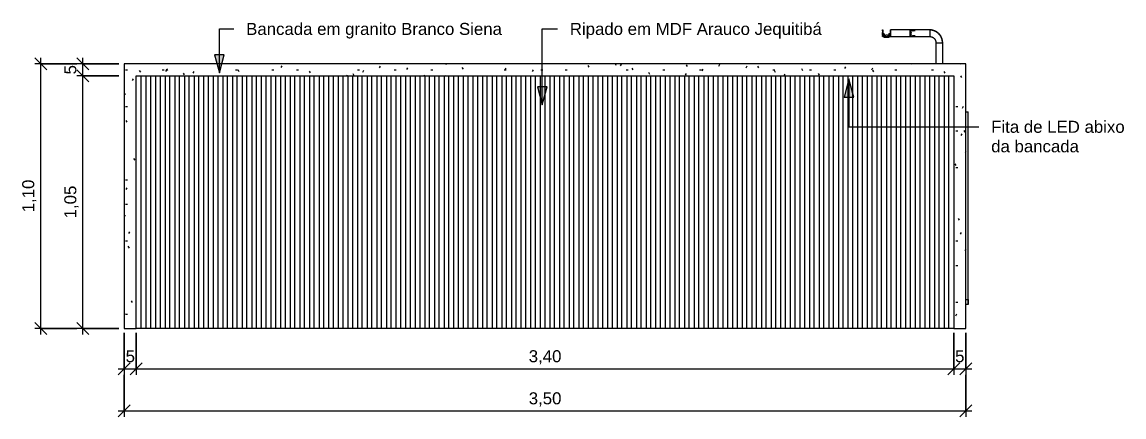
# Model space of a CAD drawing. Header units: millimetres. Extents: x -7702 to 17735, y -16958 to 1800.
# Drawn here: x 8481 to 13064, y -168 to 1473 of the extents above; entities that cross this region are included whole.
import ezdxf

# ---------------------------------------------------------------- set-up
doc = ezdxf.new("R2010")
doc.units = ezdxf.units.MM
for name, color, linetype, lineweight in [('A-ANNO-DIMS', 211, 'Continuous', 9), ('A-ANNO-DIMS-25', 211, 'Continuous', 9), ('G-ANNO-TEXT', 231, 'Continuous', 9), ('G-IMPT', 8, 'Continuous', 9), ('I-FURN', 30, 'Continuous', 9)]:
    doc.layers.add(name, color=color, linetype=linetype, lineweight=lineweight)
doc.styles.add('@Arial Unicode MS', font='ARIALUNI.TTF', dxfattribs={"height": 50})
doc.styles.add('Arial', font='arial.ttf', dxfattribs={"height": 50})
doc.dimstyles.new('CRT_-__Metros_-_Linha_de_chamada_3_5_mm', dxfattribs={"dimscale": 304.8, "dimtxt": 50.292243, "dimasz": 0.164042, "dimexe": 0.082021, "dimexo": 0.0625, "dimgap": 0.04101, "dimtad": 1, "dimdec": 0, "dimlfac": 0.1, "dimdsep": 46, "dimtxsty": '@Arial Unicode MS', "dimblk1": 'OBLIQUE', "dimblk2": 'OBLIQUE', "dimsah": 1, "dimcen": 0.09, "dimdle": 0.082021, "dimazin": 0, "dimtfac": 1, "dimtdec": 4, "dimtix": 1, "dimtmove": 0, "dimatfit": 3, "dimfxl": 0.492126, "dimfxlon": 1, "dimtvp": 1, "dimtolj": 1, "dimtzin": 0, "dimarcsym": 2})
doc.dimstyles.new('CRT_-__Metros_-_Linha_de_chamada_3_5_mm_1', dxfattribs={"dimscale": 304.8, "dimtxt": 50.292243, "dimasz": 0.164042, "dimexe": 0.082021, "dimexo": 0.0625, "dimgap": 0.04101, "dimtad": 1, "dimlfac": 0.001, "dimrnd": 0.01, "dimzin": 0, "dimdsep": 46, "dimtxsty": '@Arial Unicode MS', "dimblk1": 'OBLIQUE', "dimblk2": 'OBLIQUE', "dimsah": 1, "dimcen": 0.09, "dimdle": 0.082021, "dimazin": 0, "dimtfac": 1, "dimtdec": 4, "dimtix": 1, "dimtmove": 0, "dimatfit": 3, "dimfxl": 0.492126, "dimfxlon": 1, "dimtvp": 1, "dimtolj": 1, "dimtzin": 0, "dimarcsym": 2})

# ---------------------------------------------------------------- blocks, each defined once
blk = doc.blocks.new('DIMBLOCK55-VISTA EXTERNA BANCADA COZINHA')
at = {"layer": 'A-ANNO-DIMS-25'}
for p, q in [((8906, 182), (8906, 7)), ((8906, 32), (8906, 182)), ((8956, 182), (8956, 7)), ((8956, 32), (8956, 182)), ((8881, 32), (8956, 32))]:
    blk.add_line(p, q, dxfattribs=at)
at = {"layer": 'A-ANNO-DIMS-25', "lineweight": 18}
for p, q in [((8906, 32), (8931, 57)), ((8956, 32), (8981, 57)), ((8906, 32), (8881, 7)), ((8956, 32), (8931, 7))]:
    blk.add_line(p, q, dxfattribs=at)
at = {"layer": 'A-ANNO-DIMS-25', "color": 0, "insert": (8911.6, 109.4), "char_height": 50, "width": 46.468, "attachment_point": 1, "line_spacing_factor": 1.117605, "style": '@Arial Unicode MS'}
blk.add_mtext('5', dxfattribs=at)
blk = doc.blocks.new('_Oblique')
at = {"color": 0, "linetype": 'ByBlock', "lineweight": -2}
blk.add_line((-0.5, -0.5), (0.5, 0.5), dxfattribs=at)
blk = doc.blocks.new('DIMBLOCK56-VISTA EXTERNA BANCADA COZINHA')
at = {"layer": 'A-ANNO-DIMS-25'}
for p, q in [((8956, 182), (8956, 7)), ((8956, 32), (8956, 182)), ((12356, 182), (12356, 7)), ((12356, 32), (12356, 182)), ((8956, 32), (12356, 32))]:
    blk.add_line(p, q, dxfattribs=at)
at = {"layer": 'A-ANNO-DIMS-25', "lineweight": 18}
for p, q in [((8956, 32), (8981, 57)), ((12356, 32), (12381, 57)), ((8956, 32), (8931, 7)), ((12356, 32), (12331, 7))]:
    blk.add_line(p, q, dxfattribs=at)
at = {"layer": 'A-ANNO-DIMS-25', "color": 0, "insert": (10588.3, 109.4), "char_height": 50, "width": 162.337, "attachment_point": 1, "line_spacing_factor": 1.117605, "style": '@Arial Unicode MS'}
blk.add_mtext('3,40', dxfattribs=at)
blk = doc.blocks.new('DIMBLOCK57-VISTA EXTERNA BANCADA COZINHA')
at = {"layer": 'A-ANNO-DIMS-25'}
for p, q in [((12356, 182), (12356, 7)), ((12356, 32), (12356, 182)), ((12406, 182), (12406, 7)), ((12406, 32), (12406, 182)), ((12356, 32), (12431, 32))]:
    blk.add_line(p, q, dxfattribs=at)
at = {"layer": 'A-ANNO-DIMS-25', "lineweight": 18}
for p, q in [((12356, 32), (12381, 57)), ((12406, 32), (12431, 57)), ((12356, 32), (12331, 7)), ((12406, 32), (12381, 7))]:
    blk.add_line(p, q, dxfattribs=at)
at = {"layer": 'A-ANNO-DIMS-25', "color": 0, "insert": (12361.6, 109.4), "char_height": 50, "width": 46.468, "attachment_point": 1, "line_spacing_factor": 1.117605, "style": '@Arial Unicode MS'}
blk.add_mtext('5', dxfattribs=at)
blk = doc.blocks.new('DIMBLOCK58-VISTA EXTERNA BANCADA COZINHA')
at = {"layer": 'A-ANNO-DIMS-25', "lineweight": 18}
for p, q in [((8733.9, 1250), (8708.9, 1275)), ((8733.9, 1250), (8758.9, 1225)), ((8733.9, 200), (8708.9, 225)), ((8733.9, 200), (8758.9, 175))]:
    blk.add_line(p, q, dxfattribs=at)
at = {"layer": 'A-ANNO-DIMS-25'}
for p, q in [((8883.9, 1250), (8708.9, 1250)), ((8733.9, 175), (8733.9, 1250)), ((8733.9, 1250), (8883.9, 1250)), ((8883.9, 200), (8708.9, 200)), ((8733.9, 200), (8883.9, 200))]:
    blk.add_line(p, q, dxfattribs=at)
at = {"layer": 'A-ANNO-DIMS-25', "color": 0, "insert": (8656.5, 657.4), "char_height": 50, "width": 162.337, "attachment_point": 1, "rotation": 90, "line_spacing_factor": 1.117605, "style": '@Arial Unicode MS'}
blk.add_mtext('1,05', dxfattribs=at)
blk = doc.blocks.new('DIMBLOCK59-VISTA EXTERNA BANCADA COZINHA')
at = {"layer": 'A-ANNO-DIMS-25', "lineweight": 18}
for p, q in [((8733.9, 1300), (8708.9, 1325)), ((8733.9, 1300), (8758.9, 1275)), ((8733.9, 1250), (8708.9, 1275)), ((8733.9, 1250), (8758.9, 1225))]:
    blk.add_line(p, q, dxfattribs=at)
at = {"layer": 'A-ANNO-DIMS-25'}
for p, q in [((8883.9, 1300), (8708.9, 1300)), ((8733.9, 1250), (8733.9, 1325)), ((8733.9, 1300), (8883.9, 1300)), ((8883.9, 1250), (8708.9, 1250)), ((8733.9, 1250), (8883.9, 1250))]:
    blk.add_line(p, q, dxfattribs=at)
at = {"layer": 'A-ANNO-DIMS-25', "color": 0, "insert": (8656.5, 1255.6), "char_height": 50, "width": 46.468, "attachment_point": 1, "rotation": 90, "line_spacing_factor": 1.117605, "style": '@Arial Unicode MS'}
blk.add_mtext('5', dxfattribs=at)
blk = doc.blocks.new('DIMBLOCK60-VISTA EXTERNA BANCADA COZINHA')
at = {"layer": 'A-ANNO-DIMS-25', "lineweight": 18}
for p, q in [((8558.9, 1300), (8533.9, 1325)), ((8558.9, 1300), (8583.9, 1275)), ((8558.9, 200), (8533.9, 225)), ((8558.9, 200), (8583.9, 175))]:
    blk.add_line(p, q, dxfattribs=at)
at = {"layer": 'A-ANNO-DIMS-25'}
for p, q in [((8708.9, 1300), (8533.9, 1300)), ((8558.9, 175), (8558.9, 1325)), ((8558.9, 1300), (8708.9, 1300)), ((8708.9, 200), (8533.9, 200)), ((8558.9, 200), (8708.9, 200))]:
    blk.add_line(p, q, dxfattribs=at)
at = {"layer": 'A-ANNO-DIMS-25', "color": 0, "insert": (8481.5, 682.4), "char_height": 50, "width": 162.337, "attachment_point": 1, "rotation": 90, "line_spacing_factor": 1.117605, "style": '@Arial Unicode MS'}
blk.add_mtext('1,10', dxfattribs=at)
blk = doc.blocks.new('DIMBLOCK61-VISTA EXTERNA BANCADA COZINHA')
at = {"layer": 'A-ANNO-DIMS-25'}
for p, q in [((8906, 7), (8906, -168)), ((8906, -143), (8906, 7)), ((12406, 7), (12406, -168)), ((12406, -143), (12406, 7)), ((8881, -143), (12431, -143))]:
    blk.add_line(p, q, dxfattribs=at)
at = {"layer": 'A-ANNO-DIMS-25', "lineweight": 18}
for p, q in [((8906, -143), (8931, -118)), ((12406, -143), (12431, -118)), ((8906, -143), (8881, -168)), ((12406, -143), (12381, -168))]:
    blk.add_line(p, q, dxfattribs=at)
at = {"layer": 'A-ANNO-DIMS-25', "color": 0, "insert": (10588.3, -65.6), "char_height": 50, "width": 162.337, "attachment_point": 1, "line_spacing_factor": 1.117605, "style": '@Arial Unicode MS'}
blk.add_mtext('3,50', dxfattribs=at)

msp = doc.modelspace()

# ---------------------------------------------------------------- hatches: boundary and pattern name
at = {"layer": 'G-ANNO-TEXT'}
for points in [[(9301.395, 1262.43), (9321.491, 1337.43), (9281.299, 1337.43)], [(10644.63, 1129.264), (10664.727, 1204.264), (10624.534, 1204.264)], [(11919.713, 1236.805), (11899.617, 1161.805), (11939.809, 1161.805)]]:
    msp.add_hatch(color=7, dxfattribs=at).paths.add_polyline_path(points)
at = {"layer": 'I-FURN'}
h = msp.add_hatch(dxfattribs=at)
h.set_pattern_fill('FP_4', color=256, style=0, pattern_type=2)
h.set_pattern_definition([(0, (8554.97, -1011.35), (203.2, 50.8), [8.382, -144.018, 8.382, -144.018, -812.8]), (0, (8554.97, -1011.35), (203.2, 50.8), [-304.8, 8.382, -296.418, 8.382, -144.018, -355.6]), (0, (8554.97, -1011.35), (203.2, 50.8), [-762, 8.382, -93.218, 8.382, -245.618]), (120, (8631.17, -985.95), (-145.5941, 150.57636), [8.382, -144.018, 8.382, -144.018, -812.8]), (120, (8631.17, -985.95), (-145.5941, 150.57636), [-304.8, 8.382, -296.418, 8.382, -144.018, -355.6]), (120, (8631.17, -985.95), (-145.5941, 150.57636), [-762, 8.382, -93.218, 8.382, -245.618]), (240, (8656.57, -884.35), (-57.6059, -201.37636), [8.382, -144.018, 8.382, -144.018, -812.8]), (240, (8656.57, -884.35), (-57.6059, -201.37636), [-304.8, 8.382, -296.418, 8.382, -144.018, -355.6]), (240, (8656.57, -884.35), (-57.6059, -201.37636), [-762, 8.382, -93.218, 8.382, -245.618])])
h.paths.add_polyline_path([(12355.972, 200), (12405.972, 200), (12405.972, 1300), (8905.972, 1300), (8905.972, 200), (8955.972, 200), (8955.972, 1250), (12355.972, 1250), (12355.972, 683.603)])

# ---------------------------------------------------------------- linework, layer by layer
at = {"layer": 'G-ANNO-TEXT', "color": 7}
for p, q in [((9301.395, 1444.808), (9362.188, 1444.808)), ((9301.395, 1262.43), (9301.395, 1444.808)), ((10644.63, 1444.808), (10708.318, 1444.808)), ((10644.63, 1129.264), (10644.63, 1444.808)), ((9321.491, 1337.43), (9281.299, 1337.43)), ((9281.299, 1337.43), (9301.395, 1262.43)), ((9301.395, 1262.43), (9321.491, 1337.43)), ((10664.727, 1204.264), (10624.534, 1204.264)), ((10624.534, 1204.264), (10644.63, 1129.264)), ((10644.63, 1129.264), (10664.727, 1204.264)), ((11919.713, 1236.805), (11899.617, 1161.805)), ((11939.809, 1161.805), (11919.713, 1236.805)), ((11919.713, 1236.805), (11919.713, 1037.937)), ((11899.617, 1161.805), (11939.809, 1161.805)), ((11919.713, 1037.937), (12460.934, 1037.937))]:
    msp.add_line(p, q, dxfattribs=at)
at = {"layer": 'G-IMPT'}
for p, q in [((12059.472, 1436.246), (12059.472, 1440)), ((12059.472, 1440), (12059.472, 1414)), ((12059.472, 1419.717), (12059.472, 1429.464)), ((12059.472, 1429.007), (12059.472, 1429.415)), ((12060.472, 1441), (12060.472, 1436.878)), ((12060.472, 1436.853), (12060.472, 1432.334)), ((12060.472, 1432.298), (12060.472, 1426.98)), ((12060.472, 1426.938), (12060.472, 1421.628)), ((12060.472, 1421.586), (12060.472, 1417.093)), ((12064.472, 1425.1), (12064.472, 1410.6)), ((12065.072, 1426.8), (12065.072, 1425.6)), ((12065.972, 1422.5), (12065.972, 1421.6)), ((12066.572, 1421.6), (12066.572, 1417.8)), ((12086.372, 1417.8), (12086.372, 1421.6)), ((12086.972, 1421.6), (12086.972, 1422.5)), ((12087.872, 1425.6), (12087.872, 1426.8)), ((12088.472, 1410.6), (12088.472, 1425.1)), ((12092.972, 1413), (12092.972, 1441)), ((12174.972, 1441), (12092.972, 1441)), ((12092.972, 1441), (12092.972, 1427)), ((12093.972, 1439.95), (12092.972, 1439.95)), ((12092.972, 1427), (12092.972, 1413)), ((12094.472, 1439.45), (12093.972, 1439.95)), ((12173.472, 1439.45), (12172.972, 1438.95)), ((12174.972, 1439.45), (12173.472, 1439.45)), ((12174.972, 1427), (12174.972, 1441)), ((12178.972, 1441), (12174.972, 1441)), ((12174.972, 1441), (12174.972, 1427)), ((12174.972, 1413), (12174.972, 1427)), ((12174.972, 1427), (12174.972, 1413)), ((12178.972, 1437.701), (12178.972, 1441)), ((12255.972, 1441), (12178.972, 1441)), ((12184.972, 1438.4), (12178.972, 1438.4)), ((12178.972, 1429.538), (12178.972, 1437.319)), ((12178.972, 1429.59), (12178.972, 1428.193)), ((12178.972, 1427), (12178.972, 1428.44)), ((12178.972, 1419.758), (12178.972, 1427)), ((12186.972, 1436), (12184.972, 1436)), ((12187.972, 1437.25), (12186.972, 1436.25)), ((12193.972, 1437.25), (12187.972, 1437.25)), ((12194.972, 1436.25), (12193.972, 1437.25)), ((12255.972, 1441), (12255.972, 1413)), ((12059.472, 1414), (12059.472, 1417.726)), ((12060.472, 1417.057), (12060.472, 1414.064)), ((12060.472, 1414.033), (12060.472, 1413)), ((12060.472, 1413), (12064.272, 1413)), ((12065.357, 1410.6), (12071.676, 1410.6)), ((12067.272, 1416.4), (12067.272, 1410.8)), ((12067.834, 1411.113), (12068.047, 1410.6)), ((12071.676, 1410.6), (12071.676, 1413.6)), ((12071.676, 1413.6), (12076.472, 1413.6)), ((12071.676, 1410.6), (12081.268, 1410.6)), ((12076.472, 1413.6), (12081.268, 1413.6)), ((12081.268, 1413.6), (12081.268, 1410.6)), ((12081.268, 1410.6), (12087.586, 1410.6)), ((12084.897, 1410.6), (12085.109, 1411.113)), ((12085.672, 1410.8), (12085.672, 1416.4)), ((12088.672, 1413), (12092.972, 1413)), ((12092.972, 1414.05), (12093.972, 1414.05)), ((12092.972, 1413), (12174.972, 1413)), ((12093.972, 1414.05), (12094.472, 1414.55)), ((12172.972, 1415.05), (12173.472, 1414.55)), ((12173.472, 1414.55), (12174.972, 1414.55)), ((12174.972, 1413), (12178.972, 1413)), ((12178.972, 1419.81), (12178.972, 1418.523)), ((12178.972, 1413.559), (12178.972, 1418.572)), ((12178.972, 1415.6), (12180.322, 1415.6)), ((12178.972, 1413.762), (12178.972, 1413.445)), ((12178.972, 1413.445), (12186.772, 1413.445)), ((12178.972, 1413), (12178.972, 1413.187)), ((12183.622, 1415.6), (12184.972, 1415.6)), ((12184.972, 1418), (12186.972, 1418)), ((12186.772, 1413.445), (12186.772, 1413)), ((12186.772, 1413), (12255.972, 1413)), ((12186.972, 1417.75), (12187.972, 1416.75)), ((12187.972, 1416.75), (12193.972, 1416.75)), ((12193.972, 1416.75), (12194.972, 1417.75)), ((12281.972, 1387), (12281.972, 1300)), ((12281.972, 1387), (12309.972, 1387)), ((12309.972, 1300), (12309.972, 1387))]:
    msp.add_line(p, q, dxfattribs=at)
at = {"layer": 'G-IMPT', "flags": 128}
for points in [[(12059.472, 1440), (12059.473, 1440.04), (12059.475, 1440.08), (12059.479, 1440.12), (12059.485, 1440.159), (12059.492, 1440.199), (12059.501, 1440.238), (12059.511, 1440.276), (12059.523, 1440.315), (12059.536, 1440.352), (12059.551, 1440.389), (12059.567, 1440.426), (12059.585, 1440.462), (12059.604, 1440.497), (12059.625, 1440.531), (12059.647, 1440.565), (12059.67, 1440.597), (12059.694, 1440.629), (12059.72, 1440.659), (12059.747, 1440.689), (12059.775, 1440.717), (12059.804, 1440.745), (12059.835, 1440.771), (12059.866, 1440.796), (12059.898, 1440.819), (12059.932, 1440.841), (12059.966, 1440.862), (12060.001, 1440.882), (12060.036, 1440.9), (12060.073, 1440.917), (12060.11, 1440.932), (12060.147, 1440.946), (12060.185, 1440.958), (12060.224, 1440.969), (12060.263, 1440.978), (12060.302, 1440.985), (12060.341, 1440.991), (12060.381, 1440.996), (12060.421, 1440.999), (12060.461, 1441), (12060.472, 1441)], [(12059.472, 1438.673), (12059.472, 1438.892), (12059.472, 1439.093), (12059.472, 1439.274), (12059.472, 1439.435), (12059.472, 1439.577), (12059.472, 1439.699), (12059.472, 1439.8), (12059.472, 1439.88), (12059.472, 1439.94), (12059.472, 1439.98), (12059.472, 1439.998), (12059.472, 1440)], [(12059.472, 1440), (12059.472, 1439.986), (12059.472, 1439.952), (12059.472, 1439.897), (12059.472, 1439.822), (12059.472, 1439.726), (12059.472, 1439.609), (12059.472, 1439.473), (12059.472, 1439.316), (12059.472, 1439.14), (12059.472, 1438.944), (12059.472, 1438.729), (12059.472, 1438.496), (12059.472, 1438.244), (12059.472, 1437.974), (12059.472, 1437.687), (12059.472, 1437.382), (12059.472, 1437.061), (12059.472, 1436.724), (12059.472, 1436.371), (12059.472, 1436.003), (12059.472, 1435.621), (12059.472, 1435.225), (12059.472, 1434.815), (12059.472, 1434.394), (12059.472, 1433.96), (12059.472, 1433.516), (12059.472, 1433.061), (12059.472, 1432.596), (12059.472, 1432.122), (12059.472, 1431.64), (12059.472, 1431.151), (12059.472, 1430.655), (12059.472, 1430.153), (12059.472, 1429.646), (12059.472, 1429.135), (12059.472, 1428.621), (12059.472, 1428.104), (12059.472, 1427.585), (12059.472, 1427.065), (12059.472, 1426.545), (12059.472, 1426.026), (12059.472, 1425.508), (12059.472, 1424.993), (12059.472, 1424.481), (12059.472, 1423.973), (12059.472, 1423.47), (12059.472, 1422.972), (12059.472, 1422.481), (12059.472, 1421.997), (12059.472, 1421.522), (12059.472, 1421.055), (12059.472, 1420.597), (12059.472, 1420.15), (12059.472, 1419.713), (12059.472, 1419.289), (12059.472, 1418.876), (12059.472, 1418.477), (12059.472, 1418.091), (12059.472, 1417.72), (12059.472, 1417.363), (12059.472, 1417.022), (12059.472, 1416.697), (12059.472, 1416.388), (12059.472, 1416.096), (12059.472, 1415.822), (12059.472, 1415.565), (12059.472, 1415.327), (12059.472, 1415.108), (12059.472, 1414.907), (12059.472, 1414.726), (12059.472, 1414.565), (12059.472, 1414.423), (12059.472, 1414.301), (12059.472, 1414.2), (12059.472, 1414.12), (12059.472, 1414.06), (12059.472, 1414.02), (12059.472, 1414.002), (12059.472, 1414)], [(12059.472, 1436.28), (12059.472, 1436.637), (12059.472, 1436.978), (12059.472, 1437.303), (12059.472, 1437.612), (12059.472, 1437.904), (12059.472, 1438.178), (12059.472, 1438.435)], [(12059.472, 1420.04), (12059.472, 1420.484), (12059.472, 1420.939), (12059.472, 1421.404), (12059.472, 1421.878), (12059.472, 1422.36), (12059.472, 1422.849), (12059.472, 1423.345), (12059.472, 1423.847), (12059.472, 1424.354), (12059.472, 1424.865), (12059.472, 1425.379), (12059.472, 1425.896), (12059.472, 1426.415), (12059.472, 1426.935), (12059.472, 1427.455), (12059.472, 1427.974), (12059.472, 1428.492), (12059.472, 1428.822)], [(12309.972, 1387), (12309.929, 1389.159), (12309.799, 1391.315), (12309.584, 1393.464), (12309.282, 1395.603), (12308.895, 1397.728), (12308.424, 1399.836), (12307.869, 1401.923), (12307.231, 1403.987), (12306.51, 1406.023), (12305.709, 1408.029), (12304.828, 1410.001), (12303.87, 1411.936), (12302.834, 1413.832), (12301.724, 1415.684), (12300.54, 1417.491), (12299.285, 1419.249), (12297.961, 1420.955), (12296.569, 1422.607), (12295.113, 1424.202), (12293.594, 1425.737), (12292.015, 1427.211), (12290.378, 1428.62), (12288.686, 1429.962), (12286.942, 1431.236), (12285.148, 1432.439), (12283.308, 1433.57), (12281.424, 1434.626), (12279.499, 1435.605), (12277.536, 1436.507), (12275.539, 1437.33), (12273.511, 1438.072), (12271.455, 1438.733), (12269.373, 1439.311), (12267.271, 1439.805), (12265.15, 1440.214), (12263.015, 1440.539), (12260.868, 1440.778), (12258.714, 1440.93), (12256.555, 1440.997), (12255.972, 1441)], [(12308.972, 1387), (12308.93, 1389.119), (12308.802, 1391.235), (12308.591, 1393.345), (12308.295, 1395.444), (12307.915, 1397.529), (12307.453, 1399.598), (12306.908, 1401.647), (12306.281, 1403.672), (12305.574, 1405.671), (12304.788, 1407.639), (12303.924, 1409.575), (12302.983, 1411.474), (12301.966, 1413.335), (12300.876, 1415.153), (12299.715, 1416.926), (12298.483, 1418.651), (12297.183, 1420.326), (12295.818, 1421.947), (12294.388, 1423.513), (12292.897, 1425.02), (12291.347, 1426.466), (12289.741, 1427.849), (12288.08, 1429.167), (12286.368, 1430.417), (12284.608, 1431.598), (12282.802, 1432.707), (12280.952, 1433.744), (12279.063, 1434.705), (12277.137, 1435.591), (12275.177, 1436.398), (12273.186, 1437.127), (12271.168, 1437.775), (12269.125, 1438.342), (12267.062, 1438.827), (12264.98, 1439.229), (12262.884, 1439.547), (12260.777, 1439.782), (12258.663, 1439.932), (12256.544, 1439.997), (12255.972, 1440)], [(12059.472, 1415.515), (12059.472, 1415.756), (12059.472, 1416.026), (12059.472, 1416.313), (12059.472, 1416.618), (12059.472, 1416.939), (12059.472, 1417.276), (12059.472, 1417.629)], [(12059.472, 1414), (12059.472, 1414.014), (12059.472, 1414.048), (12059.472, 1414.103), (12059.472, 1414.178), (12059.472, 1414.274), (12059.472, 1414.391), (12059.472, 1414.527), (12059.472, 1414.684), (12059.472, 1414.86), (12059.472, 1415.056), (12059.472, 1415.271)], [(12060.472, 1413), (12060.432, 1413.001), (12060.392, 1413.003), (12060.352, 1413.007), (12060.313, 1413.013), (12060.273, 1413.02), (12060.234, 1413.029), (12060.196, 1413.039), (12060.157, 1413.051), (12060.12, 1413.064), (12060.082, 1413.079), (12060.046, 1413.095), (12060.01, 1413.113), (12059.975, 1413.132), (12059.941, 1413.153), (12059.907, 1413.175), (12059.875, 1413.198), (12059.843, 1413.222), (12059.813, 1413.248), (12059.783, 1413.275), (12059.755, 1413.303), (12059.727, 1413.333), (12059.701, 1413.363), (12059.676, 1413.394), (12059.653, 1413.426), (12059.63, 1413.46), (12059.609, 1413.494), (12059.59, 1413.529), (12059.572, 1413.564), (12059.555, 1413.601), (12059.54, 1413.638), (12059.526, 1413.675), (12059.514, 1413.713), (12059.503, 1413.752), (12059.494, 1413.791), (12059.486, 1413.83), (12059.48, 1413.87), (12059.476, 1413.909), (12059.473, 1413.949), (12059.472, 1413.989), (12059.472, 1414)], [(12067.472, 1410.6), (12067.464, 1410.6), (12067.456, 1410.601), (12067.448, 1410.601), (12067.44, 1410.603), (12067.432, 1410.604), (12067.424, 1410.606), (12067.417, 1410.608), (12067.409, 1410.61), (12067.401, 1410.613), (12067.394, 1410.616), (12067.387, 1410.619), (12067.38, 1410.623), (12067.373, 1410.626), (12067.366, 1410.631), (12067.359, 1410.635), (12067.352, 1410.64), (12067.346, 1410.644), (12067.34, 1410.65), (12067.334, 1410.655), (12067.328, 1410.661), (12067.323, 1410.667), (12067.318, 1410.673), (12067.313, 1410.679), (12067.308, 1410.685), (12067.304, 1410.692), (12067.299, 1410.699), (12067.296, 1410.706), (12067.292, 1410.713), (12067.289, 1410.72), (12067.285, 1410.728), (12067.283, 1410.735), (12067.28, 1410.743), (12067.278, 1410.75), (12067.276, 1410.758), (12067.275, 1410.766), (12067.274, 1410.774), (12067.273, 1410.782), (12067.272, 1410.79), (12067.272, 1410.798), (12067.272, 1410.8)], [(12067.766, 1410.6), (12067.682, 1410.6), (12067.612, 1410.6), (12067.555, 1410.6), (12067.514, 1410.6), (12067.486, 1410.6), (12067.473, 1410.6), (12067.472, 1410.6)], [(12067.472, 1410.6), (12067.479, 1410.6), (12067.501, 1410.6), (12067.537, 1410.6), (12067.587, 1410.6), (12067.651, 1410.6), (12067.73, 1410.6), (12067.822, 1410.6), (12067.929, 1410.6), (12068.049, 1410.6), (12068.182, 1410.6), (12068.329, 1410.6), (12068.489, 1410.6), (12068.662, 1410.6), (12068.847, 1410.6), (12069.044, 1410.6), (12069.253, 1410.6), (12069.474, 1410.6), (12069.706, 1410.6), (12069.948, 1410.6), (12070.202, 1410.6), (12070.465, 1410.6)], [(12073.891, 1410.6), (12074.238, 1410.6), (12074.589, 1410.6), (12074.942, 1410.6), (12075.298, 1410.6), (12075.656, 1410.6), (12076.015, 1410.6), (12076.375, 1410.6), (12076.421, 1410.6)], [(12076.421, 1410.6), (12076.781, 1410.6), (12077.141, 1410.6), (12077.499, 1410.6), (12077.856, 1410.6), (12078.21, 1410.6), (12078.562, 1410.6), (12078.911, 1410.6)], [(12082.368, 1410.6), (12082.636, 1410.6), (12082.893, 1410.6), (12083.14, 1410.6), (12083.376, 1410.6), (12083.602, 1410.6), (12083.816, 1410.6), (12084.018, 1410.6), (12084.208, 1410.6), (12084.386, 1410.6), (12084.551, 1410.6), (12084.703, 1410.6), (12084.842, 1410.6), (12084.967, 1410.6), (12085.079, 1410.6), (12085.178, 1410.6), (12085.262, 1410.6), (12085.332, 1410.6), (12085.388, 1410.6), (12085.43, 1410.6), (12085.458, 1410.6), (12085.471, 1410.6), (12085.472, 1410.6)], [(12085.472, 1410.6), (12085.465, 1410.6), (12085.443, 1410.6), (12085.407, 1410.6), (12085.357, 1410.6), (12085.293, 1410.6), (12085.214, 1410.6)], [(12085.672, 1410.8), (12085.672, 1410.792), (12085.671, 1410.784), (12085.67, 1410.776), (12085.669, 1410.768), (12085.668, 1410.76), (12085.666, 1410.752), (12085.664, 1410.745), (12085.662, 1410.737), (12085.659, 1410.73), (12085.656, 1410.722), (12085.653, 1410.715), (12085.649, 1410.708), (12085.645, 1410.701), (12085.641, 1410.694), (12085.637, 1410.687), (12085.632, 1410.681), (12085.627, 1410.674), (12085.622, 1410.668), (12085.617, 1410.662), (12085.611, 1410.657), (12085.605, 1410.651), (12085.599, 1410.646), (12085.593, 1410.641), (12085.587, 1410.636), (12085.58, 1410.632), (12085.573, 1410.628), (12085.566, 1410.624), (12085.559, 1410.62), (12085.552, 1410.617), (12085.544, 1410.614), (12085.537, 1410.611), (12085.529, 1410.608), (12085.522, 1410.606), (12085.514, 1410.604), (12085.506, 1410.603), (12085.498, 1410.602), (12085.49, 1410.601), (12085.482, 1410.6), (12085.474, 1410.6), (12085.472, 1410.6)], [(12255.972, 1413), (12257.012, 1412.979), (12258.05, 1412.917), (12259.084, 1412.813), (12260.114, 1412.668), (12261.137, 1412.482), (12262.152, 1412.255), (12263.157, 1411.987), (12264.151, 1411.68), (12265.131, 1411.333), (12266.097, 1410.948), (12267.046, 1410.524), (12267.978, 1410.062), (12268.891, 1409.563), (12269.783, 1409.029), (12270.653, 1408.459), (12271.499, 1407.854), (12272.321, 1407.217), (12273.116, 1406.547), (12273.884, 1405.846), (12274.623, 1405.114), (12275.333, 1404.354), (12276.011, 1403.566), (12276.658, 1402.751), (12277.271, 1401.912), (12277.85, 1401.048), (12278.394, 1400.162), (12278.903, 1399.255), (12279.375, 1398.328), (12279.809, 1397.383), (12280.205, 1396.421), (12280.562, 1395.445), (12280.88, 1394.455), (12281.158, 1393.453), (12281.396, 1392.44), (12281.594, 1391.419), (12281.75, 1390.391), (12281.865, 1389.357), (12281.938, 1388.32), (12281.97, 1387.281), (12281.972, 1387)]]:
    msp.add_lwpolyline(points, dxfattribs=at)
at = {"layer": 'G-IMPT'}
for points, knots in [([(12064.272, 1413), (12064.298, 1413), (12064.422, 1413.1), (12064.756, 1413.403), (12064.977, 1413.606), (12065.103, 1413.718)], [0, 0, 0, 0, 0.055555556, 0.083333333, 0.111111111, 0.111111111, 0.111111111, 0.111111111]), ([(12065.193, 1413.797), (12065.296, 1413.888), (12065.556, 1414.113), (12066.216, 1414.66), (12067.249, 1415.504), (12068.43, 1416.454), (12069.36, 1417.135), (12069.915, 1417.518), (12070.342, 1417.796), (12070.783, 1418.076), (12071.391, 1418.461), (12072.183, 1418.937), (12073.013, 1419.357), (12073.697, 1419.624), (12074.215, 1419.779), (12074.752, 1419.892), (12075.501, 1420.003), (12076.085, 1420.035), (12076.475, 1420.035)], [0.11744426, 0.11744426, 0.11744426, 0.11744426, 0.138888889, 0.166666667, 0.222222222, 0.277777778, 0.305555556, 0.319444444, 0.333333333, 0.347222222, 0.361111111, 0.388888889, 0.416666667, 0.430555556, 0.444444444, 0.458333333, 0.472222222, 0.5, 0.5, 0.5, 0.5]), ([(12076.475, 1420.035), (12076.864, 1420.035), (12077.448, 1420.002), (12078.197, 1419.891), (12078.734, 1419.778), (12079.252, 1419.623), (12079.935, 1419.355), (12080.764, 1418.936), (12081.555, 1418.46), (12082.162, 1418.075), (12082.603, 1417.795), (12083.03, 1417.517), (12083.585, 1417.135), (12084.515, 1416.453), (12085.696, 1415.502), (12086.729, 1414.659), (12087.389, 1414.112), (12087.648, 1413.888), (12087.751, 1413.797)], [0.5, 0.5, 0.5, 0.5, 0.527777778, 0.541666667, 0.555555556, 0.569444444, 0.583333333, 0.611111111, 0.638888889, 0.652777778, 0.666666667, 0.680555556, 0.694444444, 0.722222222, 0.777777778, 0.833333333, 0.861111111, 0.882515795, 0.882515795, 0.882515795, 0.882515795]), ([(12087.841, 1413.718), (12087.968, 1413.605), (12088.188, 1413.403), (12088.522, 1413.1), (12088.645, 1413), (12088.672, 1413)], [0.888888889, 0.888888889, 0.888888889, 0.888888889, 0.916666667, 0.944444444, 1, 1, 1, 1])]:
    msp.add_open_spline(points, degree=3, knots=knots, dxfattribs=at)
at = {"layer": 'I-FURN'}
for p, q in [((8905.972, 1300), (8905.972, 200)), ((12405.972, 1300), (8905.972, 1300)), ((12405.972, 200), (12405.972, 1300)), ((8955.972, 200), (8955.972, 1250)), ((8955.972, 1250), (12355.972, 1250)), ((8975.972, 200), (8975.972, 1250)), ((8995.972, 1250), (8995.972, 200)), ((9015.972, 200), (9015.972, 1250)), ((9035.972, 1250), (9035.972, 200)), ((9055.972, 200), (9055.972, 1250)), ((9075.972, 1250), (9075.972, 200)), ((9095.972, 200), (9095.972, 1250)), ((9115.972, 1250), (9115.972, 200)), ((9135.972, 200), (9135.972, 1250)), ((9155.972, 1250), (9155.972, 200)), ((9175.972, 200), (9175.972, 1250)), ((9195.972, 1250), (9195.972, 200)), ((9215.972, 200), (9215.972, 1250)), ((9235.972, 1250), (9235.972, 200)), ((9255.972, 200), (9255.972, 1250)), ((9275.972, 1250), (9275.972, 200)), ((9295.972, 200), (9295.972, 1250)), ((9315.972, 1250), (9315.972, 200)), ((9335.972, 200), (9335.972, 1250)), ((9355.972, 1250), (9355.972, 200)), ((9375.972, 200), (9375.972, 1250)), ((9395.972, 1250), (9395.972, 200)), ((9415.972, 200), (9415.972, 1250)), ((9435.972, 1250), (9435.972, 200)), ((9455.972, 200), (9455.972, 1250)), ((9475.972, 1250), (9475.972, 200)), ((9495.972, 200), (9495.972, 1250)), ((9515.972, 1250), (9515.972, 200)), ((9535.972, 200), (9535.972, 1250)), ((9555.972, 1250), (9555.972, 200)), ((9575.972, 200), (9575.972, 1250)), ((9595.972, 1250), (9595.972, 200)), ((9615.972, 200), (9615.972, 1250)), ((9635.972, 1250), (9635.972, 200)), ((9655.972, 200), (9655.972, 1250)), ((9675.972, 1250), (9675.972, 200)), ((9695.972, 200), (9695.972, 1250)), ((9715.972, 1250), (9715.972, 200)), ((9735.972, 200), (9735.972, 1250)), ((9755.972, 1250), (9755.972, 200)), ((9775.972, 200), (9775.972, 1250)), ((9795.972, 1250), (9795.972, 200)), ((9815.972, 200), (9815.972, 1250)), ((9835.972, 1250), (9835.972, 200)), ((9855.972, 200), (9855.972, 1250)), ((9875.972, 1250), (9875.972, 200)), ((9895.972, 200), (9895.972, 1250)), ((9915.972, 1250), (9915.972, 200)), ((9935.972, 200), (9935.972, 1250)), ((9955.972, 1250), (9955.972, 200)), ((9975.972, 200), (9975.972, 1250)), ((9995.972, 1250), (9995.972, 200)), ((10015.972, 200), (10015.972, 1250)), ((10035.972, 1250), (10035.972, 200)), ((10055.972, 200), (10055.972, 1250)), ((10075.972, 1250), (10075.972, 200)), ((10095.972, 200), (10095.972, 1250)), ((10115.972, 1250), (10115.972, 200)), ((10135.972, 200), (10135.972, 1250)), ((10155.972, 1250), (10155.972, 200)), ((10175.972, 200), (10175.972, 1250)), ((10195.972, 1250), (10195.972, 200)), ((10215.972, 200), (10215.972, 1250)), ((10235.972, 1250), (10235.972, 200)), ((10255.972, 200), (10255.972, 1250)), ((10275.972, 1250), (10275.972, 200)), ((10295.972, 200), (10295.972, 1250)), ((10315.972, 1250), (10315.972, 200)), ((10335.972, 200), (10335.972, 1250)), ((10355.972, 1250), (10355.972, 200)), ((10375.972, 200), (10375.972, 1250)), ((10395.972, 1250), (10395.972, 200)), ((10415.972, 200), (10415.972, 1250)), ((10435.972, 1250), (10435.972, 200)), ((10455.972, 200), (10455.972, 1250)), ((10475.972, 1250), (10475.972, 200)), ((10495.972, 200), (10495.972, 1250)), ((10515.972, 1250), (10515.972, 200)), ((10535.972, 200), (10535.972, 1250)), ((10555.972, 1250), (10555.972, 200)), ((10575.972, 200), (10575.972, 1250)), ((10595.972, 1250), (10595.972, 200)), ((10615.972, 200), (10615.972, 1250)), ((10635.972, 1250), (10635.972, 200)), ((10655.972, 200), (10655.972, 1250)), ((10675.972, 1250), (10675.972, 200)), ((10695.972, 200), (10695.972, 1250)), ((10715.972, 1250), (10715.972, 200)), ((10735.972, 200), (10735.972, 1250)), ((10755.972, 1250), (10755.972, 200)), ((10775.972, 200), (10775.972, 1250)), ((10795.972, 1250), (10795.972, 200)), ((10815.972, 200), (10815.972, 1250)), ((10835.972, 1250), (10835.972, 200)), ((10855.972, 200), (10855.972, 1250)), ((10875.972, 1250), (10875.972, 200)), ((10895.972, 200), (10895.972, 1250)), ((10915.972, 1250), (10915.972, 200)), ((10935.972, 200), (10935.972, 1250)), ((10955.972, 1250), (10955.972, 200)), ((10975.972, 200), (10975.972, 1250)), ((10995.972, 1250), (10995.972, 200)), ((11015.972, 200), (11015.972, 1250)), ((11035.972, 1250), (11035.972, 200)), ((11055.972, 200), (11055.972, 1250)), ((11075.972, 1250), (11075.972, 200)), ((11095.972, 200), (11095.972, 1250)), ((11115.972, 1250), (11115.972, 200)), ((11135.972, 200), (11135.972, 1250)), ((11155.972, 1250), (11155.972, 200)), ((11175.972, 200), (11175.972, 1250)), ((11195.972, 1250), (11195.972, 200)), ((11215.972, 200), (11215.972, 1250)), ((11235.972, 1250), (11235.972, 200)), ((11255.972, 200), (11255.972, 1250)), ((11275.972, 1250), (11275.972, 200)), ((11295.972, 200), (11295.972, 1250)), ((11315.972, 1250), (11315.972, 200)), ((11335.972, 200), (11335.972, 1250)), ((11355.972, 1250), (11355.972, 200)), ((11375.972, 200), (11375.972, 1250)), ((11395.972, 1250), (11395.972, 200)), ((11415.972, 200), (11415.972, 1250)), ((11435.972, 1250), (11435.972, 200)), ((11455.972, 200), (11455.972, 1250)), ((11475.972, 1250), (11475.972, 200)), ((11495.972, 200), (11495.972, 1250)), ((11515.972, 1250), (11515.972, 200)), ((11535.972, 200), (11535.972, 1250)), ((11555.972, 1250), (11555.972, 200)), ((11575.972, 200), (11575.972, 1250)), ((11595.972, 1250), (11595.972, 200)), ((11615.972, 200), (11615.972, 1250)), ((11635.972, 1250), (11635.972, 200)), ((11655.972, 200), (11655.972, 1250)), ((11675.972, 1250), (11675.972, 200)), ((11695.972, 200), (11695.972, 1250)), ((11715.972, 1250), (11715.972, 200)), ((11735.972, 200), (11735.972, 1250)), ((11755.972, 1250), (11755.972, 200)), ((11775.972, 200), (11775.972, 1250)), ((11795.972, 1250), (11795.972, 200)), ((11815.972, 200), (11815.972, 1250)), ((11835.972, 1250), (11835.972, 200)), ((11855.972, 200), (11855.972, 1250)), ((11875.972, 1250), (11875.972, 200)), ((11895.972, 200), (11895.972, 1250)), ((11915.972, 1250), (11915.972, 200)), ((11935.972, 200), (11935.972, 1250)), ((11955.972, 1250), (11955.972, 200)), ((11975.972, 200), (11975.972, 1250)), ((11995.972, 1250), (11995.972, 200)), ((12015.972, 200), (12015.972, 1250)), ((12035.972, 1250), (12035.972, 200)), ((12055.972, 200), (12055.972, 1250)), ((12075.972, 1250), (12075.972, 200)), ((12095.972, 200), (12095.972, 1250)), ((12115.972, 1250), (12115.972, 200)), ((12135.972, 200), (12135.972, 1250)), ((12155.972, 1250), (12155.972, 200)), ((12175.972, 200), (12175.972, 1250)), ((12195.972, 1250), (12195.972, 200)), ((12215.972, 200), (12215.972, 1250)), ((12235.972, 1250), (12235.972, 200)), ((12255.972, 200), (12255.972, 1250)), ((12275.972, 1250), (12275.972, 200)), ((12295.972, 200), (12295.972, 1250)), ((12315.972, 1250), (12315.972, 200)), ((12335.972, 200), (12335.972, 1250)), ((12355.972, 1250), (12355.972, 200)), ((12405.972, 1100), (12415.972, 1100)), ((12415.972, 300), (12415.972, 1100)), ((12405.972, 320), (12415.972, 320)), ((12415.972, 300), (12405.972, 300)), ((12415.972, 300), (12405.972, 300)), ((12415.972, 320), (12415.972, 300)), ((8905.972, 200), (8955.972, 200)), ((8975.972, 200), (8955.972, 200)), ((8995.972, 200), (8975.972, 200)), ((9015.972, 200), (8995.972, 200)), ((9035.972, 200), (9015.972, 200)), ((9055.972, 200), (9035.972, 200)), ((9075.972, 200), (9055.972, 200)), ((9095.972, 200), (9075.972, 200)), ((9115.972, 200), (9095.972, 200)), ((9135.972, 200), (9115.972, 200)), ((9155.972, 200), (9135.972, 200)), ((9175.972, 200), (9155.972, 200)), ((9195.972, 200), (9175.972, 200)), ((9215.972, 200), (9195.972, 200)), ((9235.972, 200), (9215.972, 200)), ((9255.972, 200), (9235.972, 200)), ((9275.972, 200), (9255.972, 200)), ((9295.972, 200), (9275.972, 200)), ((9315.972, 200), (9295.972, 200)), ((9335.972, 200), (9315.972, 200)), ((9355.972, 200), (9335.972, 200)), ((9375.972, 200), (9355.972, 200)), ((9395.972, 200), (9375.972, 200)), ((9415.972, 200), (9395.972, 200)), ((9435.972, 200), (9415.972, 200)), ((9455.972, 200), (9435.972, 200)), ((9475.972, 200), (9455.972, 200)), ((9495.972, 200), (9475.972, 200)), ((9515.972, 200), (9495.972, 200)), ((9535.972, 200), (9515.972, 200)), ((9555.972, 200), (9535.972, 200)), ((9575.972, 200), (9555.972, 200)), ((9595.972, 200), (9575.972, 200)), ((9615.972, 200), (9595.972, 200)), ((9635.972, 200), (9615.972, 200)), ((9655.972, 200), (9635.972, 200)), ((9675.972, 200), (9655.972, 200)), ((9695.972, 200), (9675.972, 200)), ((9715.972, 200), (9695.972, 200)), ((9735.972, 200), (9715.972, 200)), ((9755.972, 200), (9735.972, 200)), ((9775.972, 200), (9755.972, 200)), ((9795.972, 200), (9775.972, 200)), ((9815.972, 200), (9795.972, 200)), ((9835.972, 200), (9815.972, 200)), ((9855.972, 200), (9835.972, 200)), ((9875.972, 200), (9855.972, 200)), ((9895.972, 200), (9875.972, 200)), ((9915.972, 200), (9895.972, 200)), ((9935.972, 200), (9915.972, 200)), ((9955.972, 200), (9935.972, 200)), ((9975.972, 200), (9955.972, 200)), ((9995.972, 200), (9975.972, 200)), ((10015.972, 200), (9995.972, 200)), ((10035.972, 200), (10015.972, 200)), ((10055.972, 200), (10035.972, 200)), ((10075.972, 200), (10055.972, 200)), ((10095.972, 200), (10075.972, 200)), ((10115.972, 200), (10095.972, 200)), ((10135.972, 200), (10115.972, 200)), ((10155.972, 200), (10135.972, 200)), ((10175.972, 200), (10155.972, 200)), ((10195.972, 200), (10175.972, 200)), ((10215.972, 200), (10195.972, 200)), ((10235.972, 200), (10215.972, 200)), ((10255.972, 200), (10235.972, 200)), ((10275.972, 200), (10255.972, 200)), ((10295.972, 200), (10275.972, 200)), ((10315.972, 200), (10295.972, 200)), ((10335.972, 200), (10315.972, 200)), ((10355.972, 200), (10335.972, 200)), ((10375.972, 200), (10355.972, 200)), ((10395.972, 200), (10375.972, 200)), ((10415.972, 200), (10395.972, 200)), ((10435.972, 200), (10415.972, 200)), ((10455.972, 200), (10435.972, 200)), ((10475.972, 200), (10455.972, 200)), ((10495.972, 200), (10475.972, 200)), ((10515.972, 200), (10495.972, 200)), ((10535.972, 200), (10515.972, 200)), ((10555.972, 200), (10535.972, 200)), ((10575.972, 200), (10555.972, 200)), ((10595.972, 200), (10575.972, 200)), ((10615.972, 200), (10595.972, 200)), ((10635.972, 200), (10615.972, 200)), ((10655.972, 200), (10635.972, 200)), ((10675.972, 200), (10655.972, 200)), ((10695.972, 200), (10675.972, 200)), ((10715.972, 200), (10695.972, 200)), ((10735.972, 200), (10715.972, 200)), ((10755.972, 200), (10735.972, 200)), ((10775.972, 200), (10755.972, 200)), ((10795.972, 200), (10775.972, 200)), ((10815.972, 200), (10795.972, 200)), ((10835.972, 200), (10815.972, 200)), ((10855.972, 200), (10835.972, 200)), ((10875.972, 200), (10855.972, 200)), ((10895.972, 200), (10875.972, 200)), ((10915.972, 200), (10895.972, 200)), ((10935.972, 200), (10915.972, 200)), ((10955.972, 200), (10935.972, 200)), ((10975.972, 200), (10955.972, 200)), ((10995.972, 200), (10975.972, 200)), ((11015.972, 200), (10995.972, 200)), ((11035.972, 200), (11015.972, 200)), ((11055.972, 200), (11035.972, 200)), ((11075.972, 200), (11055.972, 200)), ((11095.972, 200), (11075.972, 200)), ((11115.972, 200), (11095.972, 200)), ((11135.972, 200), (11115.972, 200)), ((11155.972, 200), (11135.972, 200)), ((11175.972, 200), (11155.972, 200)), ((11195.972, 200), (11175.972, 200)), ((11215.972, 200), (11195.972, 200)), ((11235.972, 200), (11215.972, 200)), ((11255.972, 200), (11235.972, 200)), ((11275.972, 200), (11255.972, 200)), ((11295.972, 200), (11275.972, 200)), ((11315.972, 200), (11295.972, 200)), ((11335.972, 200), (11315.972, 200)), ((11355.972, 200), (11335.972, 200)), ((11375.972, 200), (11355.972, 200)), ((11395.972, 200), (11375.972, 200)), ((11415.972, 200), (11395.972, 200)), ((11435.972, 200), (11415.972, 200)), ((11455.972, 200), (11435.972, 200)), ((11475.972, 200), (11455.972, 200)), ((11495.972, 200), (11475.972, 200)), ((11515.972, 200), (11495.972, 200)), ((11535.972, 200), (11515.972, 200)), ((11555.972, 200), (11535.972, 200)), ((11575.972, 200), (11555.972, 200)), ((11595.972, 200), (11575.972, 200)), ((11615.972, 200), (11595.972, 200)), ((11635.972, 200), (11615.972, 200)), ((11655.972, 200), (11635.972, 200)), ((11675.972, 200), (11655.972, 200)), ((11695.972, 200), (11675.972, 200)), ((11715.972, 200), (11695.972, 200)), ((11735.972, 200), (11715.972, 200)), ((11755.972, 200), (11735.972, 200)), ((11775.972, 200), (11755.972, 200)), ((11795.972, 200), (11775.972, 200)), ((11815.972, 200), (11795.972, 200)), ((11835.972, 200), (11815.972, 200)), ((11855.972, 200), (11835.972, 200)), ((11875.972, 200), (11855.972, 200)), ((11895.972, 200), (11875.972, 200)), ((11915.972, 200), (11895.972, 200)), ((11935.972, 200), (11915.972, 200)), ((11955.972, 200), (11935.972, 200)), ((11975.972, 200), (11955.972, 200)), ((11995.972, 200), (11975.972, 200)), ((12015.972, 200), (11995.972, 200)), ((12035.972, 200), (12015.972, 200)), ((12055.972, 200), (12035.972, 200)), ((12075.972, 200), (12055.972, 200)), ((12095.972, 200), (12075.972, 200)), ((12115.972, 200), (12095.972, 200)), ((12135.972, 200), (12115.972, 200)), ((12155.972, 200), (12135.972, 200)), ((12175.972, 200), (12155.972, 200)), ((12195.972, 200), (12175.972, 200)), ((12215.972, 200), (12195.972, 200)), ((12235.972, 200), (12215.972, 200)), ((12255.972, 200), (12235.972, 200)), ((12275.972, 200), (12255.972, 200)), ((12295.972, 200), (12275.972, 200)), ((12315.972, 200), (12295.972, 200)), ((12335.972, 200), (12315.972, 200)), ((12355.972, 200), (12335.972, 200)), ((12355.972, 200), (12405.972, 200))]:
    msp.add_line(p, q, dxfattribs=at)

# ---------------------------------------------------------------- texts
at = {"layer": 'G-ANNO-TEXT', "color": 7, "char_height": 50, "attachment_point": 1, "style": 'Arial'}
for s, insert, width in [('Bancada em granito Branco Siena', (9412.988, 1469.808), 1320.78016), ('Ripado em MDF Arauco Jequitibá', (10759.118, 1469.808), 1298.73375), ('Fita de LED abixo ', (12511.734, 1062.937), 713.50188), ('da bancada ', (12511.734, 981.909), 477.00406)]:
    msp.add_mtext(s, dxfattribs=dict(at, insert=insert, width=width))

# ---------------------------------------------------------------- dimensions: what is measured, and where the dimension line sits
at = {"layer": 'A-ANNO-DIMS'}
for base, p1, p2, angle, dimstyle, override, picture, middle in [((8558.859, 1300), (8708.859, 200), (8708.859, 1300), 90, 'CRT_-__Metros_-_Linha_de_chamada_3_5_mm_1', {"dimpost": '<>', "dimfxl": 1100}, 'DIMBLOCK60-VISTA EXTERNA BANCADA COZINHA', (8520.813, 750)), ((8733.859, 1300), (8883.859, 1250), (8883.859, 1300), 90, 'CRT_-__Metros_-_Linha_de_chamada_3_5_mm', {"dimpost": '<>', "dimfxl": 50}, 'DIMBLOCK59-VISTA EXTERNA BANCADA COZINHA', (8695.933, 1275)), ((8733.859, 1250), (8883.859, 200), (8883.859, 1250), 90, 'CRT_-__Metros_-_Linha_de_chamada_3_5_mm_1', {"dimpost": '<>', "dimfxl": 1050}, 'DIMBLOCK58-VISTA EXTERNA BANCADA COZINHA', (8695.813, 725)), ((8955.972, 31.989), (8905.972, 181.989), (8955.972, 181.989), 0, 'CRT_-__Metros_-_Linha_de_chamada_3_5_mm', {"dimpost": '<>', "dimfxl": 50}, 'DIMBLOCK55-VISTA EXTERNA BANCADA COZINHA', (8930.972, 69.915)), ((12355.972, 31.989), (8955.972, 181.989), (12355.972, 181.989), 0, 'CRT_-__Metros_-_Linha_de_chamada_3_5_mm_1', {"dimpost": '<>', "dimfxl": 3400}, 'DIMBLOCK56-VISTA EXTERNA BANCADA COZINHA', (10655.972, 70.035)), ((12405.972, 31.989), (12355.972, 181.989), (12405.972, 181.989), 0, 'CRT_-__Metros_-_Linha_de_chamada_3_5_mm', {"dimpost": '<>', "dimfxl": 50}, 'DIMBLOCK57-VISTA EXTERNA BANCADA COZINHA', (12380.972, 69.915)), ((12405.972, -143.011), (8905.972, 6.989), (12405.972, 6.989), 0, 'CRT_-__Metros_-_Linha_de_chamada_3_5_mm_1', {"dimpost": '<>', "dimfxl": 3500}, 'DIMBLOCK61-VISTA EXTERNA BANCADA COZINHA', (10655.972, -104.965))]:
    dim = msp.add_linear_dim(base=base, p1=p1, p2=p2, angle=angle, dimstyle=dimstyle, override=override, dxfattribs=at)
    dim.commit()
    dim.dimension.update_dxf_attribs({"geometry": picture, "text_midpoint": middle})

doc.saveas('drawing.dxf')
